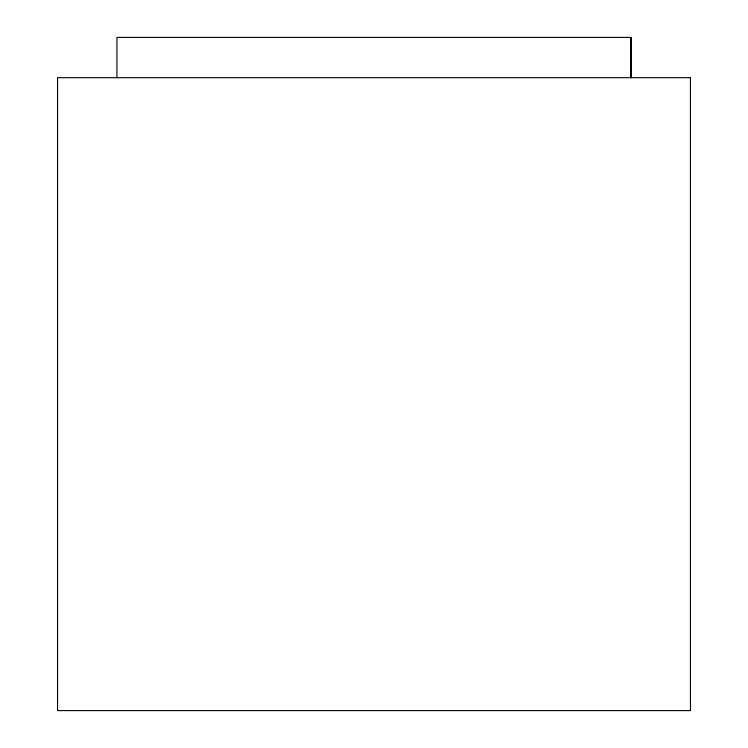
<?xml version="1.0" encoding="UTF-8"?>
<svg xmlns="http://www.w3.org/2000/svg" width="748" height="748" viewBox="0 0 748 748"><rect width="100%" height="100%" fill="white"/><g stroke="black" fill="none" stroke-linecap="round" stroke-linejoin="round"><path stroke-width="1.12" d="M631.088 77.68L631.088 37.4L116.94 37.4L116.94 77.68M631.06 37.4L631.06 77.68M690.46 77.68L57.54 77.68L57.54 710.6L690.46 710.6L690.46 77.68"/></g></svg>
